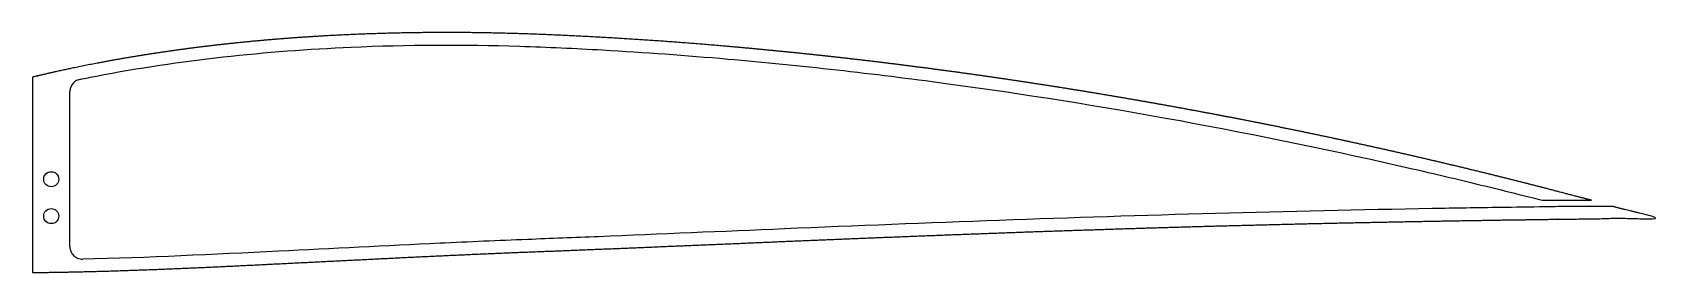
# Model space of a CAD drawing. Header units: millimetres. Extents: x 40 to 300, y -9 to 30.
import ezdxf

# ---------------------------------------------------------------- set-up
doc = ezdxf.new("R2010")
doc.units = ezdxf.units.MM

msp = doc.modelspace()

# ---------------------------------------------------------------- linework, layer by layer
for p, q in [((40, 22.52), (40, -8.69)), ((46, -4.58), (46, 20.21)), ((281.83, 2.84), (289.75, 2.84)), ((293.24, 1.84), (285.64, 1.84))]:
    msp.add_line(p, q)
for centre in [(43, 6.21), (43, 0.31)]:
    msp.add_circle(centre, 1.2)
for points, degree, knots in [([(289.75, 2.84), (289.26, 2.97), (287.86, 3.34), (285.37, 3.96), (282.7, 4.7), (278.53, 5.74), (274.36, 6.79), (270.01, 7.85), (265.73, 8.87), (261.41, 9.87), (257.11, 10.85), (252.79, 11.8), (248.47, 12.74), (244.15, 13.65), (239.82, 14.53), (235.49, 15.4), (231.15, 16.24), (226.81, 17.05), (222.47, 17.85), (218.12, 18.62), (213.77, 19.37), (209.42, 20.1), (205.06, 20.8), (200.7, 21.48), (196.34, 22.14), (191.97, 22.77), (187.6, 23.38), (183.23, 23.96), (178.86, 24.52), (174.48, 25.06), (170.1, 25.56), (165.71, 26.05), (161.33, 26.5), (156.94, 26.93), (152.55, 27.34), (148.16, 27.71), (143.76, 28.06), (139.37, 28.38), (134.96, 28.66), (130.57, 28.92), (126.13, 29.15), (121.79, 29.34), (117.28, 29.5), (112.84, 29.61), (108.36, 29.66), (103.88, 29.66), (99.4, 29.6), (94.92, 29.48), (90.44, 29.31), (85.96, 29.07), (81.49, 28.78), (77.02, 28.42), (72.55, 27.99), (68.08, 27.49), (63.62, 26.92), (59.17, 26.28), (54.73, 25.56), (50.29, 24.76), (46.46, 23.99), (43.52, 23.35), (41.47, 22.87), (40.29, 22.59), (40, 22.52)], 5, [0.514019, 0.514019, 0.514019, 0.514019, 0.514019, 0.514019, 0.5181482, 0.5253832, 0.5326172, 0.5398503, 0.5470825, 0.5543138, 0.5615444, 0.5687743, 0.5760035, 0.583232, 0.5904599, 0.5976873, 0.6049141, 0.6121405, 0.6193663, 0.6265917, 0.6338167, 0.6410413, 0.6482655, 0.6554894, 0.6627129, 0.6699361, 0.677159, 0.6843816, 0.6916038, 0.6988258, 0.7060476, 0.713269, 0.7204902, 0.7277111, 0.7349318, 0.7421523, 0.7493725, 0.7565924, 0.7638121, 0.7710316, 0.7782463, 0.7854723, 0.7927096, 0.7999584, 0.8072189, 0.8144958, 0.8217735, 0.8290519, 0.8363312, 0.8436115, 0.850893, 0.8581758, 0.8654602, 0.8727462, 0.8800343, 0.8873246, 0.8946176, 0.9019136, 0.9092133, 0.9165173, 0.9238266, 0.9262638, 0.9262638, 0.9262638, 0.9262638, 0.9262638, 0.9262638]), ([(47.6, 22.17), (48.48, 22.35), (49.37, 22.52), (50.25, 22.7), (63.71, 25.29), (77.36, 26.71), (91.05, 27.32), (100.04, 27.72), (109.03, 27.75), (118.06, 27.46), (122.52, 27.32), (126.91, 27.12), (131.33, 26.87), (138.02, 26.49), (144.71, 26.01), (151.38, 25.42), (163.06, 24.41), (174.71, 23.1), (186.33, 21.53), (211.42, 18.14), (236.36, 13.57), (261.07, 7.89), (265.6, 6.85), (270.13, 5.77), (274.62, 4.66), (276.46, 4.2), (278.34, 3.73), (280.2, 3.26), (280.75, 3.12), (281.29, 2.98), (281.83, 2.84)], 3, [-0.9143344, -0.9143344, -0.9143344, -0.9143344, -0.9099096, -0.9099096, -0.9099096, -0.8427721, -0.8427721, -0.8427721, -0.7986357, -0.7986357, -0.7986357, -0.7768162, -0.7768162, -0.7768162, -0.7437804, -0.7437804, -0.7437804, -0.6860403, -0.6860403, -0.6860403, -0.5613633, -0.5613633, -0.5613633, -0.5385303, -0.5385303, -0.5385303, -0.5291515, -0.5291515, -0.5291515, -0.5263695, -0.5263695, -0.5263695, -0.5263695]), ([(47.6, 22.17), (47.34, 22.11), (47.1, 22.01), (46.67, 21.72), (46.48, 21.54), (46.23, 21.16), (46.14, 20.98), (46.03, 20.6), (46, 20.4), (46, 20.21)], 3, [0, 0, 0, 0, 0.0781289, 0.0781289, 0.1562578, 0.1562578, 0.2153049, 0.2153049, 0.2743521, 0.2743521, 0.2743521, 0.2743521]), ([(40, -8.69), (40.24, -8.69), (41.33, -8.69), (43.29, -8.67), (46.1, -8.62), (49.76, -8.54), (54.04, -8.41), (58.3, -8.26), (62.56, -8.1), (66.8, -7.91), (71.04, -7.72), (75.27, -7.51), (79.5, -7.3), (83.72, -7.09), (87.94, -6.88), (92.16, -6.67), (96.38, -6.46), (100.6, -6.25), (104.81, -6.05), (109.04, -5.86), (113.25, -5.67), (117.5, -5.49), (121.69, -5.34), (126.04, -5.16), (130.3, -4.99), (134.6, -4.82), (138.9, -4.64), (143.2, -4.46), (147.5, -4.28), (151.8, -4.1), (156.11, -3.92), (160.41, -3.73), (164.72, -3.55), (169.04, -3.38), (173.35, -3.2), (177.67, -3.03), (181.99, -2.86), (186.31, -2.69), (190.64, -2.53), (194.97, -2.37), (199.3, -2.21), (203.64, -2.06), (207.98, -1.92), (212.32, -1.78), (216.66, -1.64), (221.01, -1.51), (225.37, -1.38), (229.72, -1.26), (234.08, -1.15), (238.45, -1.04), (242.82, -0.93), (247.19, -0.83), (251.56, -0.74), (255.95, -0.65), (260.33, -0.56), (264.72, -0.49), (269.1, -0.41), (273.55, -0.34), (277.83, -0.26), (282.51, -0.24), (286.29, -0.09), (292.2, -0.24), (293.15, 0.28), (304.37, -0.64), (297.84, 0.67), (294.96, 1.37), (293.65, 1.72), (293.24, 1.84)], 5, [0.0658381, 0.0658381, 0.0658381, 0.0658381, 0.0658381, 0.0658381, 0.067783, 0.0749188, 0.0820416, 0.0891536, 0.0962565, 0.1033516, 0.1104402, 0.1175234, 0.124602, 0.1316767, 0.1387485, 0.1458178, 0.1528853, 0.1599515, 0.1670169, 0.1740821, 0.1811475, 0.1882134, 0.1952966, 0.2023924, 0.2095012, 0.2166229, 0.2237576, 0.2308891, 0.2380221, 0.2451568, 0.2522931, 0.2594313, 0.2665713, 0.2737132, 0.2808571, 0.2880031, 0.2951513, 0.3023017, 0.3094543, 0.3166092, 0.3237666, 0.3309264, 0.3380888, 0.3452537, 0.3524212, 0.3595915, 0.3667646, 0.3739405, 0.3811193, 0.3883011, 0.395486, 0.402674, 0.4098653, 0.4170598, 0.4242576, 0.431459, 0.4386639, 0.4458724, 0.4530846, 0.4603007, 0.4675207, 0.4747448, 0.481973, 0.4892049, 0.4964394, 0.5036755, 0.5074139, 0.5074139, 0.5074139, 0.5074139, 0.5074139, 0.5074139]), ([(285.64, 1.84), (284.47, 1.83), (283.38, 1.81), (282.28, 1.79), (279.96, 1.75), (277.5, 1.72), (275.12, 1.69), (271.51, 1.63), (267.87, 1.57), (264.25, 1.51), (252.67, 1.3), (241.09, 1.04), (229.53, 0.73), (206.43, 0.1), (183.41, -0.77), (160.45, -1.73), (150.52, -2.15), (140.58, -2.57), (130.67, -2.98), (126.88, -3.13), (123.05, -3.28), (119.3, -3.43), (114.62, -3.61), (109.94, -3.81), (105.26, -4.03), (96.64, -4.43), (88.03, -4.88), (79.42, -5.3), (68.98, -5.82), (58.53, -6.33), (48.05, -6.58)], 3, [-0.4730588, -0.4730588, -0.4730588, -0.4730588, -0.4675151, -0.4675151, -0.4675151, -0.4557986, -0.4557986, -0.4557986, -0.4379608, -0.4379608, -0.4379608, -0.3808997, -0.3808997, -0.3808997, -0.2667775, -0.2667775, -0.2667775, -0.2173743, -0.2173743, -0.2173743, -0.1984766, -0.1984766, -0.1984766, -0.1749896, -0.1749896, -0.1749896, -0.131707, -0.131707, -0.131707, -0.0792575, -0.0792575, -0.0792575, -0.0792575]), ([(46, -4.58), (46, -4.84), (46.05, -5.09), (46.25, -5.58), (46.39, -5.8), (46.76, -6.17), (46.98, -6.31), (47.35, -6.47), (47.48, -6.51), (47.76, -6.57), (47.9, -6.58), (48.05, -6.58)], 3, [0, 0, 0, 0, 0.0781289, 0.0781289, 0.1562578, 0.1562578, 0.2343867, 0.2343867, 0.2769855, 0.2769855, 0.3195844, 0.3195844, 0.3195844, 0.3195844])]:
    msp.add_open_spline(points, degree=degree, knots=knots)

doc.saveas('drawing.dxf')
